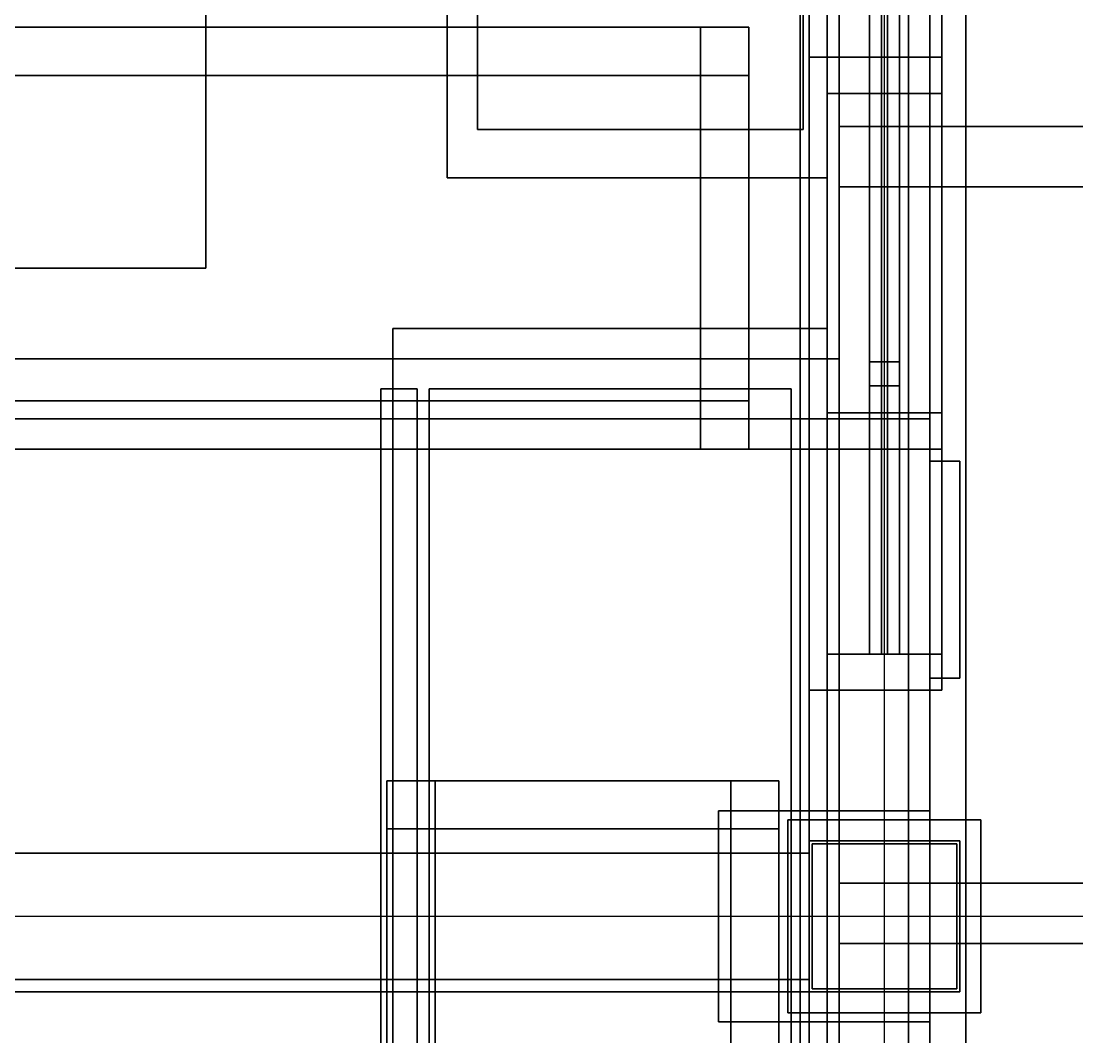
# Model space of a CAD drawing. Header units: metres. Extents: x -1 to 116, y -1 to 42.
# Drawn here: x 7.643 to 9.394, y 9.375 to 11.06 of the extents above; entities that cross this region are included whole.
import ezdxf

# ---------------------------------------------------------------- set-up
doc = ezdxf.new("R2010")
doc.units = ezdxf.units.M
for name, color, linetype in [('CARPINTERIA_RUSTICA_3D', 8, 'CONTINUOUS'), ('COLUMNAS_3D', 1, 'CONTINUOUS'), ('CUBIERTA_CHALET_3D', 9, 'CONTINUOUS'), ('EJES_ESTRUCTURALES', 1, 'CONTINUOUS'), ('ESTRUCTURA_MADERA_CHALET_3D', 34, 'CONTINUOUS'), ('LOSA_PISO_3D', 8, 'CONTINUOUS'), ('MUROS_EXTERIORES_3D', 7, 'CONTINUOUS'), ('P2_COLUMNAS_3D', 1, 'CONTINUOUS'), ('P2_LOSA_PISO_3D', 8, 'CONTINUOUS'), ('P2_MUROS_EXT_3D', 34, 'CONTINUOUS'), ('P2_MUROS_INT_3D', 6, 'CONTINUOUS'), ('P3_COLUMNAS_METAL_NEGRO_3D', 8, 'CONTINUOUS'), ('P3_LOSA_STEELDECK_3D', 8, 'CONTINUOUS'), ('P3_MOBILIARIO_PRIVADO_3D', 34, 'CONTINUOUS'), ('P3_MUROS_EXT_3D', 34, 'CONTINUOUS'), ('P3_MUROS_INT_3D', 6, 'CONTINUOUS'), ('PB_MOBILIARIO_COMERCIAL_3D', 34, 'CONTINUOUS'), ('PB_TIMBER_FRAME_3D', 30, 'CONTINUOUS'), ('PB_ZOCALO_PIEDRA_3D', 8, 'CONTINUOUS'), ('RAMPA_BODEGA_AV4_3D', 8, 'CONTINUOUS'), ('SOTANO_BODEGA_EQUIP_3D', 7, 'CONTINUOUS'), ('SOTANO_COLUMNAS_3D', 1, 'CONTINUOUS'), ('SOTANO_LOSA_3D', 8, 'CONTINUOUS'), ('SOTANO_MUROS_EXT_3D', 4, 'CONTINUOUS')]:
    doc.layers.add(name, color=color, linetype=linetype)

msp = doc.modelspace()

# ---------------------------------------------------------------- linework, layer by layer
at = {"layer": 'CARPINTERIA_RUSTICA_3D', "color": 34}
for points in [[(8.98, 10.35, 6.9), (9.17, 10.35, 6.9), (9.17, 12.25, 6.9), (8.98, 12.25, 6.9)], [(8.98, 10.35, 6.96), (9.17, 10.35, 6.96), (9.17, 12.25, 6.96), (8.98, 12.25, 6.96)], [(8.98, 10.35, 6.9), (8.98, 12.25, 6.9), (8.98, 12.25, 6.96), (8.98, 10.35, 6.96)], [(8.98, 10.35, 8.09), (9.17, 10.35, 8.09), (9.17, 12.25, 8.09), (8.98, 12.25, 8.09)], [(8.98, 10.35, 8.15), (9.17, 10.35, 8.15), (9.17, 12.25, 8.15), (8.98, 12.25, 8.15)], [(8.98, 10.35, 8.09), (8.98, 12.25, 8.09), (8.98, 12.25, 8.15), (8.98, 10.35, 8.15)], [(9.17, 10.35, 6.9), (9.17, 12.25, 6.9), (9.17, 12.25, 6.96), (9.17, 10.35, 6.96)], [(9.17, 10.35, 8.09), (9.17, 12.25, 8.09), (9.17, 12.25, 8.15), (9.17, 10.35, 8.15)], [(9.05, 10.41, 7.505), (9.1, 10.41, 7.505), (9.1, 12.19, 7.505), (9.05, 12.19, 7.505)], [(9.05, 10.41, 7.545), (9.1, 10.41, 7.545), (9.1, 12.19, 7.545), (9.05, 12.19, 7.545)], [(9.05, 10.41, 7.505), (9.05, 12.19, 7.505), (9.05, 12.19, 7.545), (9.05, 10.41, 7.545)], [(9.1, 10.41, 7.505), (9.1, 12.19, 7.505), (9.1, 12.19, 7.545), (9.1, 10.41, 7.545)], [(8.98, 10.35, 6.96), (9.17, 10.35, 6.96), (9.17, 10.41, 6.96), (8.98, 10.41, 6.96)], [(8.98, 10.35, 8.09), (9.17, 10.35, 8.09), (9.17, 10.41, 8.09), (8.98, 10.41, 8.09)], [(8.98, 10.41, 6.96), (9.17, 10.41, 6.96), (9.17, 10.41, 8.09), (8.98, 10.41, 8.09)], [(8.98, 10.35, 6.96), (8.98, 10.41, 6.96), (8.98, 10.41, 8.09), (8.98, 10.35, 8.09)], [(9.05, 10.41, 7.505), (9.1, 10.41, 7.505), (9.1, 10.41, 7.545), (9.05, 10.41, 7.545)], [(9.17, 10.35, 6.96), (9.17, 10.41, 6.96), (9.17, 10.41, 8.09), (9.17, 10.35, 8.09)], [(8.98, 10.35, 6.9), (9.17, 10.35, 6.9), (9.17, 10.35, 6.96), (8.98, 10.35, 6.96)], [(8.98, 10.35, 8.09), (9.17, 10.35, 8.09), (9.17, 10.35, 8.15), (8.98, 10.35, 8.15)], [(8.98, 10.35, 6.96), (9.17, 10.35, 6.96), (9.17, 10.35, 8.09), (8.98, 10.35, 8.09)], [(9.15, 9.97, 6.9), (9.2, 9.97, 6.9), (9.2, 10.33, 6.9), (9.15, 10.33, 6.9)], [(9.15, 9.97, 8.15), (9.2, 9.97, 8.15), (9.2, 10.33, 8.15), (9.15, 10.33, 8.15)], [(9.15, 10.33, 6.9), (9.2, 10.33, 6.9), (9.2, 10.33, 8.15), (9.15, 10.33, 8.15)], [(9.15, 9.97, 6.9), (9.15, 10.33, 6.9), (9.15, 10.33, 8.15), (9.15, 9.97, 8.15)], [(9.2, 9.97, 6.9), (9.2, 10.33, 6.9), (9.2, 10.33, 8.15), (9.2, 9.97, 8.15)], [(9.15, 9.97, 6.9), (9.2, 9.97, 6.9), (9.2, 9.97, 8.15), (9.15, 9.97, 8.15)]]:
    msp.add_3dface(points, dxfattribs=at)
at = {"layer": 'CARPINTERIA_RUSTICA_3D', "color": 4}
for points in [[(9.07, 10.41, 6.96), (9.08, 10.41, 6.96), (9.08, 12.19, 6.96), (9.07, 12.19, 6.96)], [(9.07, 10.41, 8.09), (9.08, 10.41, 8.09), (9.08, 12.19, 8.09), (9.07, 12.19, 8.09)], [(9.07, 10.41, 6.96), (9.07, 12.19, 6.96), (9.07, 12.19, 8.09), (9.07, 10.41, 8.09)], [(9.08, 10.41, 6.96), (9.08, 12.19, 6.96), (9.08, 12.19, 8.09), (9.08, 10.41, 8.09)], [(9.07, 10.01, -0.84), (9.08, 10.01, -0.84), (9.08, 10.94, -0.84), (9.07, 10.94, -0.84)], [(9.07, 10.01, -0.41), (9.08, 10.01, -0.41), (9.08, 10.94, -0.41), (9.07, 10.94, -0.41)], [(9.07, 10.94, -0.84), (9.08, 10.94, -0.84), (9.08, 10.94, -0.41), (9.07, 10.94, -0.41)], [(9.07, 10.01, -0.84), (9.07, 10.94, -0.84), (9.07, 10.94, -0.41), (9.07, 10.01, -0.41)], [(9.08, 10.01, -0.84), (9.08, 10.94, -0.84), (9.08, 10.94, -0.41), (9.08, 10.01, -0.41)], [(8.24, 8.2, 0.45), (8.3, 8.2, 0.45), (8.3, 10.45, 0.45), (8.24, 10.45, 0.45)], [(8.24, 8.2, 1.85), (8.3, 8.2, 1.85), (8.3, 10.45, 1.85), (8.24, 10.45, 1.85)], [(8.24, 10.45, 0.45), (8.3, 10.45, 0.45), (8.3, 10.45, 1.85), (8.24, 10.45, 1.85)], [(8.24, 8.2, 0.45), (8.24, 10.45, 0.45), (8.24, 10.45, 1.85), (8.24, 8.2, 1.85)], [(8.3, 8.2, 0.45), (8.3, 10.45, 0.45), (8.3, 10.45, 1.85), (8.3, 8.2, 1.85)], [(9.07, 10.41, 6.96), (9.08, 10.41, 6.96), (9.08, 10.41, 8.09), (9.07, 10.41, 8.09)], [(9.07, 10.01, -0.84), (9.08, 10.01, -0.84), (9.08, 10.01, -0.41), (9.07, 10.01, -0.41)]]:
    msp.add_3dface(points, dxfattribs=at)
at = {"layer": 'CARPINTERIA_RUSTICA_3D', "color": 8}
for points in [[(8.98, 9.95, -0.9), (9.17, 9.95, -0.9), (9.17, 11, -0.9), (8.98, 11, -0.9)], [(8.98, 9.95, -0.84), (9.17, 9.95, -0.84), (9.17, 11, -0.84), (8.98, 11, -0.84)], [(8.98, 11, -0.9), (9.17, 11, -0.9), (9.17, 11, -0.84), (8.98, 11, -0.84)], [(8.98, 9.95, -0.9), (8.98, 11, -0.9), (8.98, 11, -0.84), (8.98, 9.95, -0.84)], [(8.98, 9.95, -0.41), (9.17, 9.95, -0.41), (9.17, 11, -0.41), (8.98, 11, -0.41)], [(8.98, 9.95, -0.35), (9.17, 9.95, -0.35), (9.17, 11, -0.35), (8.98, 11, -0.35)], [(8.98, 11, -0.41), (9.17, 11, -0.41), (9.17, 11, -0.35), (8.98, 11, -0.35)], [(8.98, 9.95, -0.41), (8.98, 11, -0.41), (8.98, 11, -0.35), (8.98, 9.95, -0.35)], [(8.98, 10.94, -0.84), (9.17, 10.94, -0.84), (9.17, 11, -0.84), (8.98, 11, -0.84)], [(8.98, 10.94, -0.41), (9.17, 10.94, -0.41), (9.17, 11, -0.41), (8.98, 11, -0.41)], [(8.98, 11, -0.84), (9.17, 11, -0.84), (9.17, 11, -0.41), (8.98, 11, -0.41)], [(8.98, 10.94, -0.84), (8.98, 11, -0.84), (8.98, 11, -0.41), (8.98, 10.94, -0.41)], [(9.17, 9.95, -0.9), (9.17, 11, -0.9), (9.17, 11, -0.84), (9.17, 9.95, -0.84)], [(9.17, 9.95, -0.41), (9.17, 11, -0.41), (9.17, 11, -0.35), (9.17, 9.95, -0.35)], [(9.17, 10.94, -0.84), (9.17, 11, -0.84), (9.17, 11, -0.41), (9.17, 10.94, -0.41)], [(8.98, 10.94, -0.84), (9.17, 10.94, -0.84), (9.17, 10.94, -0.41), (8.98, 10.94, -0.41)], [(9.05, 10.01, -0.645), (9.1, 10.01, -0.645), (9.1, 10.94, -0.645), (9.05, 10.94, -0.645)], [(9.05, 10.01, -0.605), (9.1, 10.01, -0.605), (9.1, 10.94, -0.605), (9.05, 10.94, -0.605)], [(9.05, 10.94, -0.645), (9.1, 10.94, -0.645), (9.1, 10.94, -0.605), (9.05, 10.94, -0.605)], [(9.05, 10.01, -0.645), (9.05, 10.94, -0.645), (9.05, 10.94, -0.605), (9.05, 10.01, -0.605)], [(9.1, 10.01, -0.645), (9.1, 10.94, -0.645), (9.1, 10.94, -0.605), (9.1, 10.01, -0.605)], [(9.05, 10.455, -0.84), (9.1, 10.455, -0.84), (9.1, 10.495, -0.84), (9.05, 10.495, -0.84)], [(9.05, 10.455, -0.41), (9.1, 10.455, -0.41), (9.1, 10.495, -0.41), (9.05, 10.495, -0.41)], [(9.05, 10.495, -0.84), (9.1, 10.495, -0.84), (9.1, 10.495, -0.41), (9.05, 10.495, -0.41)], [(9.05, 10.455, -0.84), (9.05, 10.495, -0.84), (9.05, 10.495, -0.41), (9.05, 10.455, -0.41)], [(9.1, 10.455, -0.84), (9.1, 10.495, -0.84), (9.1, 10.495, -0.41), (9.1, 10.455, -0.41)], [(9.05, 10.455, -0.84), (9.1, 10.455, -0.84), (9.1, 10.455, -0.41), (9.05, 10.455, -0.41)], [(8.98, 9.95, -0.84), (9.17, 9.95, -0.84), (9.17, 10.01, -0.84), (8.98, 10.01, -0.84)], [(8.98, 9.95, -0.41), (9.17, 9.95, -0.41), (9.17, 10.01, -0.41), (8.98, 10.01, -0.41)], [(8.98, 10.01, -0.84), (9.17, 10.01, -0.84), (9.17, 10.01, -0.41), (8.98, 10.01, -0.41)], [(8.98, 9.95, -0.84), (8.98, 10.01, -0.84), (8.98, 10.01, -0.41), (8.98, 9.95, -0.41)], [(9.05, 10.01, -0.645), (9.1, 10.01, -0.645), (9.1, 10.01, -0.605), (9.05, 10.01, -0.605)], [(9.17, 9.95, -0.84), (9.17, 10.01, -0.84), (9.17, 10.01, -0.41), (9.17, 9.95, -0.41)], [(8.98, 9.95, -0.9), (9.17, 9.95, -0.9), (9.17, 9.95, -0.84), (8.98, 9.95, -0.84)], [(8.98, 9.95, -0.41), (9.17, 9.95, -0.41), (9.17, 9.95, -0.35), (8.98, 9.95, -0.35)], [(8.98, 9.95, -0.84), (9.17, 9.95, -0.84), (9.17, 9.95, -0.41), (8.98, 9.95, -0.41)]]:
    msp.add_3dface(points, dxfattribs=at)
at = {"layer": 'COLUMNAS_3D', "color": 1}
for points in [[(8.95, 9.45), (9.2, 9.45), (9.2, 9.7), (8.95, 9.7)], [(8.95, 9.45, 2.85), (9.2, 9.45, 2.85), (9.2, 9.7, 2.85), (8.95, 9.7, 2.85)], [(8.95, 9.7), (9.2, 9.7), (9.2, 9.7, 2.85), (8.95, 9.7, 2.85)], [(8.95, 9.45), (8.95, 9.7), (8.95, 9.7, 2.85), (8.95, 9.45, 2.85)], [(9.2, 9.45), (9.2, 9.7), (9.2, 9.7, 2.85), (9.2, 9.45, 2.85)], [(8.95, 9.45), (9.2, 9.45), (9.2, 9.45, 2.85), (8.95, 9.45, 2.85)]]:
    msp.add_3dface(points, dxfattribs=at)
at = {"layer": 'CUBIERTA_CHALET_3D', "color": 9}
for points in [[(5.55, 2, 11.262), (10.1, 2, 8.4189), (10.1, 24.71, 8.4189), (5.55, 24.71, 11.262)], [(5.55, 2, 11.442), (10.1, 2, 8.5989), (10.1, 24.71, 8.5989), (5.55, 24.71, 11.442)]]:
    msp.add_3dface(points, dxfattribs=at)
at = {"layer": 'EJES_ESTRUCTURALES', "color": 1}
for p, q in [((9.075, 1.8), (9.075, 25.51)), ((-0.6, 9.575), (10.4, 9.575))]:
    msp.add_line(p, q, dxfattribs=at)
at = {"layer": 'ESTRUCTURA_MADERA_CHALET_3D', "color": 34}
for points in [[(9, 10.785, 8.9662), (10.1, 10.785, 8.2789), (10.1, 10.885, 8.2789), (9, 10.885, 8.9662)], [(9, 10.785, 9.1062), (10.1, 10.785, 8.4189), (10.1, 10.885, 8.4189), (9, 10.885, 9.1062)], [(9, 10.885, 8.9662), (10.1, 10.885, 8.2789), (10.1, 10.885, 8.4189), (9, 10.885, 9.1062)], [(9, 10.785, 8.9662), (9, 10.885, 8.9662), (9, 10.885, 9.1062), (9, 10.785, 9.1062)], [(9, 10.785, 8.9662), (10.1, 10.785, 8.2789), (10.1, 10.785, 8.4189), (9, 10.785, 9.1062)], [(9, 9.53, 8.9662), (10.1, 9.53, 8.2789), (10.1, 9.63, 8.2789), (9, 9.63, 8.9662)], [(9, 9.53, 9.1062), (10.1, 9.53, 8.4189), (10.1, 9.63, 8.4189), (9, 9.63, 9.1062)], [(9, 9.63, 8.9662), (10.1, 9.63, 8.2789), (10.1, 9.63, 8.4189), (9, 9.63, 9.1062)], [(9, 9.53, 8.9662), (9, 9.63, 8.9662), (9, 9.63, 9.1062), (9, 9.53, 9.1062)], [(9, 9.53, 8.9662), (10.1, 9.53, 8.2789), (10.1, 9.53, 8.4189), (9, 9.53, 9.1062)]]:
    msp.add_3dface(points, dxfattribs=at)
at = {"layer": 'LOSA_PISO_3D', "color": 8}
for points in [[(0.15, 10.35, -0.15), (9.15, 10.35, -0.15), (9.15, 24.71, -0.15), (0.15, 24.71, -0.15)], [(0.15, 10.35), (9.15, 10.35), (9.15, 24.71), (0.15, 24.71)], [(9.15, 10.35, -0.15), (9.15, 24.71, -0.15), (9.15, 24.71), (9.15, 10.35)], [(0.15, 10.35, -0.15), (9.15, 10.35, -0.15), (9.15, 10.35), (0.15, 10.35)], [(1.4, 7.4, -0.15), (9.15, 7.4, -0.15), (9.15, 10.35, -0.15), (1.4, 10.35, -0.15)], [(1.4, 7.4), (9.15, 7.4), (9.15, 10.35), (1.4, 10.35)], [(1.4, 10.35, -0.15), (9.15, 10.35, -0.15), (9.15, 10.35), (1.4, 10.35)], [(9.15, 7.4, -0.15), (9.15, 10.35, -0.15), (9.15, 10.35), (9.15, 7.4)]]:
    msp.add_3dface(points, dxfattribs=at)
at = {"layer": 'MUROS_EXTERIORES_3D', "color": 7}
for points in [[(9, 11), (9.15, 11), (9.15, 12.65), (9, 12.65)], [(9, 11, 2.85), (9.15, 11, 2.85), (9.15, 12.65, 2.85), (9, 12.65, 2.85)], [(9, 11), (9, 12.65), (9, 12.65, 2.85), (9, 11, 2.85)], [(9.15, 11), (9.15, 12.65), (9.15, 12.65, 2.85), (9.15, 11, 2.85)], [(9, 9.3), (9.15, 9.3), (9.15, 11), (9, 11)], [(9, 9.3, 1), (9.15, 9.3, 1), (9.15, 11, 1), (9, 11, 1)], [(9, 11), (9.15, 11), (9.15, 11, 1), (9, 11, 1)], [(9, 9.3), (9, 11), (9, 11, 1), (9, 9.3, 1)], [(9, 9.3, 2.1), (9.15, 9.3, 2.1), (9.15, 11, 2.1), (9, 11, 2.1)], [(9, 9.3, 2.85), (9.15, 9.3, 2.85), (9.15, 11, 2.85), (9, 11, 2.85)], [(9, 11, 2.1), (9.15, 11, 2.1), (9.15, 11, 2.85), (9, 11, 2.85)], [(9, 9.3, 2.1), (9, 11, 2.1), (9, 11, 2.85), (9, 9.3, 2.85)], [(9, 11), (9.15, 11), (9.15, 11, 2.85), (9, 11, 2.85)], [(9.15, 9.3), (9.15, 11), (9.15, 11, 1), (9.15, 9.3, 1)], [(9.15, 9.3, 2.1), (9.15, 11, 2.1), (9.15, 11, 2.85), (9.15, 9.3, 2.85)]]:
    msp.add_3dface(points, dxfattribs=at)
at = {"layer": 'P2_COLUMNAS_3D', "color": 1}
for points in [[(8.95, 9.45, 3), (9.2, 9.45, 3), (9.2, 9.7, 3), (8.95, 9.7, 3)], [(8.95, 9.45, 5.85), (9.2, 9.45, 5.85), (9.2, 9.7, 5.85), (8.95, 9.7, 5.85)], [(8.95, 9.7, 3), (9.2, 9.7, 3), (9.2, 9.7, 5.85), (8.95, 9.7, 5.85)], [(8.95, 9.45, 3), (8.95, 9.7, 3), (8.95, 9.7, 5.85), (8.95, 9.45, 5.85)], [(9.2, 9.45, 3), (9.2, 9.7, 3), (9.2, 9.7, 5.85), (9.2, 9.45, 5.85)], [(8.95, 9.45, 3), (9.2, 9.45, 3), (9.2, 9.45, 5.85), (8.95, 9.45, 5.85)]]:
    msp.add_3dface(points, dxfattribs=at)
at = {"layer": 'P2_LOSA_PISO_3D', "color": 8}
for points in [[(0.15, 10.35, 2.85), (9.15, 10.35, 2.85), (9.15, 24.71, 2.85), (0.15, 24.71, 2.85)], [(0.15, 10.35, 3), (9.15, 10.35, 3), (9.15, 24.71, 3), (0.15, 24.71, 3)], [(9.15, 10.35, 2.85), (9.15, 24.71, 2.85), (9.15, 24.71, 3), (9.15, 10.35, 3)], [(0.15, 10.35, 2.85), (9.15, 10.35, 2.85), (9.15, 10.35, 3), (0.15, 10.35, 3)], [(2.65, 7.4, 2.85), (9.15, 7.4, 2.85), (9.15, 10.35, 2.85), (2.65, 10.35, 2.85)], [(2.65, 7.4, 3), (9.15, 7.4, 3), (9.15, 10.35, 3), (2.65, 10.35, 3)], [(2.65, 10.35, 2.85), (9.15, 10.35, 2.85), (9.15, 10.35, 3), (2.65, 10.35, 3)], [(9.15, 7.4, 2.85), (9.15, 10.35, 2.85), (9.15, 10.35, 3), (9.15, 7.4, 3)]]:
    msp.add_3dface(points, dxfattribs=at)
at = {"layer": 'P2_MUROS_EXT_3D', "color": 34}
for points in [[(9, 9.35, 3), (9.15, 9.35, 3), (9.15, 11.45, 3), (9, 11.45, 3)], [(9, 9.35, 5.85), (9.15, 9.35, 5.85), (9.15, 11.45, 5.85), (9, 11.45, 5.85)], [(9, 9.35, 3), (9, 11.45, 3), (9, 11.45, 5.85), (9, 9.35, 5.85)], [(9.15, 9.35, 3), (9.15, 11.45, 3), (9.15, 11.45, 5.85), (9.15, 9.35, 5.85)]]:
    msp.add_3dface(points, dxfattribs=at)
at = {"layer": 'P2_MUROS_INT_3D', "color": 6}
for points in [[(6, 10.35, 3), (9, 10.35, 3), (9, 10.5, 3), (6, 10.5, 3)], [(6, 10.35, 5.85), (9, 10.35, 5.85), (9, 10.5, 5.85), (6, 10.5, 5.85)], [(6, 10.5, 3), (9, 10.5, 3), (9, 10.5, 5.85), (6, 10.5, 5.85)], [(9, 10.35, 3), (9, 10.5, 3), (9, 10.5, 5.85), (9, 10.35, 5.85)], [(6, 10.35, 3), (9, 10.35, 3), (9, 10.35, 5.85), (6, 10.35, 5.85)]]:
    msp.add_3dface(points, dxfattribs=at)
at = {"layer": 'P3_COLUMNAS_METAL_NEGRO_3D', "color": 8}
for points in [[(8.935, 3.15, 5.8), (9.115, 3.15, 5.8), (9.115, 24.71, 5.8), (8.935, 24.71, 5.8)], [(8.935, 3.15, 5.85), (9.115, 3.15, 5.85), (9.115, 24.71, 5.85), (8.935, 24.71, 5.85)], [(8.935, 3.15, 5.8), (8.935, 24.71, 5.8), (8.935, 24.71, 5.85), (8.935, 3.15, 5.85)], [(9.115, 3.15, 5.8), (9.115, 24.71, 5.8), (9.115, 24.71, 5.85), (9.115, 3.15, 5.85)], [(8.915, 9.415, 6), (9.235, 9.415, 6), (9.235, 9.735, 6), (8.915, 9.735, 6)], [(8.915, 9.415, 6.03), (9.235, 9.415, 6.03), (9.235, 9.735, 6.03), (8.915, 9.735, 6.03)], [(8.915, 9.735, 6), (9.235, 9.735, 6), (9.235, 9.735, 6.03), (8.915, 9.735, 6.03)], [(8.915, 9.415, 6), (8.915, 9.735, 6), (8.915, 9.735, 6.03), (8.915, 9.415, 6.03)], [(9.235, 9.415, 6), (9.235, 9.735, 6), (9.235, 9.735, 6.03), (9.235, 9.415, 6.03)], [(8.955, 9.455, 6), (9.195, 9.455, 6), (9.195, 9.695, 6), (8.955, 9.695, 6)], [(8.955, 9.455, 8.85), (9.195, 9.455, 8.85), (9.195, 9.695, 8.85), (8.955, 9.695, 8.85)], [(8.955, 9.695, 6), (9.195, 9.695, 6), (9.195, 9.695, 8.85), (8.955, 9.695, 8.85)], [(8.955, 9.455, 6), (8.955, 9.695, 6), (8.955, 9.695, 8.85), (8.955, 9.455, 8.85)], [(9.195, 9.455, 6), (9.195, 9.695, 6), (9.195, 9.695, 8.85), (9.195, 9.455, 8.85)], [(8.955, 9.455, 6), (9.195, 9.455, 6), (9.195, 9.455, 8.85), (8.955, 9.455, 8.85)], [(8.915, 9.415, 6), (9.235, 9.415, 6), (9.235, 9.415, 6.03), (8.915, 9.415, 6.03)]]:
    msp.add_3dface(points, dxfattribs=at)
at = {"layer": 'P3_LOSA_STEELDECK_3D', "color": 8}
for points in [[(0.15, 10.4, 5.85), (9.15, 10.4, 5.85), (9.15, 24.71, 5.85), (0.15, 24.71, 5.85)], [(0.15, 10.4, 6), (9.15, 10.4, 6), (9.15, 24.71, 6), (0.15, 24.71, 6)], [(9.15, 10.4, 5.85), (9.15, 24.71, 5.85), (9.15, 24.71, 6), (9.15, 10.4, 6)], [(0.15, 10.4, 5.85), (9.15, 10.4, 5.85), (9.15, 10.4, 6), (0.15, 10.4, 6)], [(1.45, 7.4, 5.85), (9.15, 7.4, 5.85), (9.15, 10.4, 5.85), (1.45, 10.4, 5.85)], [(1.45, 7.4, 6), (9.15, 7.4, 6), (9.15, 10.4, 6), (1.45, 10.4, 6)], [(1.45, 10.4, 5.85), (9.15, 10.4, 5.85), (9.15, 10.4, 6), (1.45, 10.4, 6)], [(9.15, 7.4, 5.85), (9.15, 10.4, 5.85), (9.15, 10.4, 6), (9.15, 7.4, 6)]]:
    msp.add_3dface(points, dxfattribs=at)
at = {"layer": 'P3_MOBILIARIO_PRIVADO_3D', "color": 30}
for points in [[(6.08, 10.65, 6), (7.95, 10.65, 6), (7.95, 12.1, 6), (6.08, 12.1, 6)], [(6.08, 10.65, 6.55), (7.95, 10.65, 6.55), (7.95, 12.1, 6.55), (6.08, 12.1, 6.55)], [(7.95, 10.65, 6), (7.95, 12.1, 6), (7.95, 12.1, 6.55), (7.95, 10.65, 6.55)], [(6.08, 10.65, 6), (7.95, 10.65, 6), (7.95, 10.65, 6.55), (6.08, 10.65, 6.55)]]:
    msp.add_3dface(points, dxfattribs=at)
at = {"layer": 'P3_MUROS_EXT_3D', "color": 34}
for points in [[(9, 10.35, 6), (9.15, 10.35, 6), (9.15, 12.25, 6), (9, 12.25, 6)], [(9, 10.35, 6.9), (9.15, 10.35, 6.9), (9.15, 12.25, 6.9), (9, 12.25, 6.9)], [(9, 10.35, 6), (9, 12.25, 6), (9, 12.25, 6.9), (9, 10.35, 6.9)], [(9, 10.35, 8.15), (9.15, 10.35, 8.15), (9.15, 12.25, 8.15), (9, 12.25, 8.15)], [(9, 10.35, 8.85), (9.15, 10.35, 8.85), (9.15, 12.25, 8.85), (9, 12.25, 8.85)], [(9, 10.35, 8.15), (9, 12.25, 8.15), (9, 12.25, 8.85), (9, 10.35, 8.85)], [(9.15, 10.35, 6), (9.15, 12.25, 6), (9.15, 12.25, 6.9), (9.15, 10.35, 6.9)], [(9.15, 10.35, 8.15), (9.15, 12.25, 8.15), (9.15, 12.25, 8.85), (9.15, 10.35, 8.85)], [(9, 8.85, 6), (9.15, 8.85, 6), (9.15, 10.35, 6), (9, 10.35, 6)], [(9, 8.85, 8.85), (9.15, 8.85, 8.85), (9.15, 10.35, 8.85), (9, 10.35, 8.85)], [(9, 10.35, 6), (9.15, 10.35, 6), (9.15, 10.35, 8.85), (9, 10.35, 8.85)], [(9, 8.85, 6), (9, 10.35, 6), (9, 10.35, 8.85), (9, 8.85, 8.85)], [(9, 10.35, 6), (9.15, 10.35, 6), (9.15, 10.35, 6.9), (9, 10.35, 6.9)], [(9, 10.35, 8.15), (9.15, 10.35, 8.15), (9.15, 10.35, 8.85), (9, 10.35, 8.85)], [(9.15, 8.85, 6), (9.15, 10.35, 6), (9.15, 10.35, 8.85), (9.15, 8.85, 8.85)]]:
    msp.add_3dface(points, dxfattribs=at)
at = {"layer": 'P3_MUROS_INT_3D', "color": 6}
for points in [[(6, 9.3, 6), (9, 9.3, 6), (9, 9.45, 6), (6, 9.45, 6)], [(6, 9.3, 8.85), (9, 9.3, 8.85), (9, 9.45, 8.85), (6, 9.45, 8.85)], [(6, 9.45, 6), (9, 9.45, 6), (9, 9.45, 8.85), (6, 9.45, 8.85)], [(9, 9.3, 6), (9, 9.45, 6), (9, 9.45, 8.85), (9, 9.3, 8.85)]]:
    msp.add_3dface(points, dxfattribs=at)
at = {"layer": 'PB_MOBILIARIO_COMERCIAL_3D', "color": 34}
for points in [[(8.35, 10.8, 0.25), (8.98, 10.8, 0.25), (8.98, 19.5, 0.25), (8.35, 19.5, 0.25)], [(8.35, 10.8, 0.58), (8.98, 10.8, 0.58), (8.98, 19.5, 0.58), (8.35, 19.5, 0.58)], [(8.35, 10.8, 0.25), (8.35, 19.5, 0.25), (8.35, 19.5, 0.58), (8.35, 10.8, 0.58)], [(8.98, 10.8, 0.25), (8.98, 19.5, 0.25), (8.98, 19.5, 0.58), (8.98, 10.8, 0.58)], [(8.35, 10.8, 0.25), (8.98, 10.8, 0.25), (8.98, 10.8, 0.58), (8.35, 10.8, 0.58)]]:
    msp.add_3dface(points, dxfattribs=at)
at = {"layer": 'PB_MOBILIARIO_COMERCIAL_3D', "color": 3}
for points in [[(8.4, 10.88, 0.58), (8.94, 10.88, 0.58), (8.94, 19.42, 0.58), (8.4, 19.42, 0.58)], [(8.4, 10.88, 0.66), (8.94, 10.88, 0.66), (8.94, 19.42, 0.66), (8.4, 19.42, 0.66)], [(8.4, 10.88, 0.58), (8.4, 19.42, 0.58), (8.4, 19.42, 0.66), (8.4, 10.88, 0.66)], [(8.94, 10.88, 0.58), (8.94, 19.42, 0.58), (8.94, 19.42, 0.66), (8.94, 10.88, 0.66)], [(8.4, 10.88, 0.58), (8.94, 10.88, 0.58), (8.94, 10.88, 0.66), (8.4, 10.88, 0.66)]]:
    msp.add_3dface(points, dxfattribs=at)
at = {"layer": 'PB_MOBILIARIO_COMERCIAL_3D', "color": 8}
for points in [[(8.26, 8.1), (8.98, 8.1), (8.98, 10.55), (8.26, 10.55)], [(8.26, 8.1, 2.05), (8.98, 8.1, 2.05), (8.98, 10.55, 2.05), (8.26, 10.55, 2.05)], [(8.26, 10.55), (8.98, 10.55), (8.98, 10.55, 2.05), (8.26, 10.55, 2.05)], [(8.26, 8.1), (8.26, 10.55), (8.26, 10.55, 2.05), (8.26, 8.1, 2.05)], [(8.98, 8.1), (8.98, 10.55), (8.98, 10.55, 2.05), (8.98, 8.1, 2.05)]]:
    msp.add_3dface(points, dxfattribs=at)
at = {"layer": 'PB_MOBILIARIO_COMERCIAL_3D', "color": 7}
for points in [[(8.32, 8.2, 0.55), (8.92, 8.2, 0.55), (8.92, 10.45, 0.55), (8.32, 10.45, 0.55)], [(8.32, 8.2, 0.6), (8.92, 8.2, 0.6), (8.92, 10.45, 0.6), (8.32, 10.45, 0.6)], [(8.32, 10.45, 0.55), (8.92, 10.45, 0.55), (8.92, 10.45, 0.6), (8.32, 10.45, 0.6)], [(8.32, 8.2, 0.55), (8.32, 10.45, 0.55), (8.32, 10.45, 0.6), (8.32, 8.2, 0.6)], [(8.32, 8.2, 0.95), (8.92, 8.2, 0.95), (8.92, 10.45, 0.95), (8.32, 10.45, 0.95)], [(8.32, 8.2, 1), (8.92, 8.2, 1), (8.92, 10.45, 1), (8.32, 10.45, 1)], [(8.32, 10.45, 0.95), (8.92, 10.45, 0.95), (8.92, 10.45, 1), (8.32, 10.45, 1)], [(8.32, 8.2, 0.95), (8.32, 10.45, 0.95), (8.32, 10.45, 1), (8.32, 8.2, 1)], [(8.32, 8.2, 1.35), (8.92, 8.2, 1.35), (8.92, 10.45, 1.35), (8.32, 10.45, 1.35)], [(8.32, 8.2, 1.4), (8.92, 8.2, 1.4), (8.92, 10.45, 1.4), (8.32, 10.45, 1.4)], [(8.32, 10.45, 1.35), (8.92, 10.45, 1.35), (8.92, 10.45, 1.4), (8.32, 10.45, 1.4)], [(8.32, 8.2, 1.35), (8.32, 10.45, 1.35), (8.32, 10.45, 1.4), (8.32, 8.2, 1.4)], [(8.92, 8.2, 0.55), (8.92, 10.45, 0.55), (8.92, 10.45, 0.6), (8.92, 8.2, 0.6)], [(8.92, 8.2, 0.95), (8.92, 10.45, 0.95), (8.92, 10.45, 1), (8.92, 8.2, 1)], [(8.92, 8.2, 1.35), (8.92, 10.45, 1.35), (8.92, 10.45, 1.4), (8.92, 8.2, 1.4)]]:
    msp.add_3dface(points, dxfattribs=at)
at = {"layer": 'PB_TIMBER_FRAME_3D', "color": 34}
for points in [[(2.9, 9.47, 2.65), (8.95, 9.47, 2.65), (8.95, 9.68, 2.65), (2.9, 9.68, 2.65)], [(2.9, 9.47, 2.85), (8.95, 9.47, 2.85), (8.95, 9.68, 2.85), (2.9, 9.68, 2.85)], [(2.9, 9.68, 2.65), (8.95, 9.68, 2.65), (8.95, 9.68, 2.85), (2.9, 9.68, 2.85)], [(8.95, 9.47, 2.65), (8.95, 9.68, 2.65), (8.95, 9.68, 2.85), (8.95, 9.47, 2.85)], [(2.9, 9.47, 2.65), (8.95, 9.47, 2.65), (8.95, 9.47, 2.85), (2.9, 9.47, 2.85)]]:
    msp.add_3dface(points, dxfattribs=at)
at = {"layer": 'PB_ZOCALO_PIEDRA_3D', "color": 8}
for points in [[(9.15, 3), (9.21, 3), (9.21, 24.71), (9.15, 24.71)], [(9.15, 3, 0.95), (9.21, 3, 0.95), (9.21, 24.71, 0.95), (9.15, 24.71, 0.95)], [(9.15, 3), (9.15, 24.71), (9.15, 24.71, 0.95), (9.15, 3, 0.95)], [(9.21, 3), (9.21, 24.71), (9.21, 24.71, 0.95), (9.21, 3, 0.95)]]:
    msp.add_3dface(points, dxfattribs=at)
at = {"layer": 'RAMPA_BODEGA_AV4_3D', "color": 8}
for points in [[(9.15, 8.5, -2.75), (10.8437, 8.5, -2.75), (11.1644, 22.5, -0.2), (9.15, 22.5, -0.2)], [(9.15, 8.5, -2.55), (10.8437, 8.5, -2.55), (11.1644, 22.5), (9.15, 22.5)], [(9.15, 8.5, -2.75), (9.15, 22.5, -0.2), (9.15, 22.5), (9.15, 8.5, -2.55)]]:
    msp.add_3dface(points, dxfattribs=at)
at = {"layer": 'SOTANO_BODEGA_EQUIP_3D', "color": 34}
for points in [[(5.85, 10.35, -2.37), (8.85, 10.35, -2.37), (8.85, 11.05, -2.37), (5.85, 11.05, -2.37)], [(5.85, 10.35, -2.31), (8.85, 10.35, -2.31), (8.85, 11.05, -2.31), (5.85, 11.05, -2.31)], [(5.85, 11.05, -2.37), (8.85, 11.05, -2.37), (8.85, 11.05, -2.31), (5.85, 11.05, -2.31)], [(5.85, 10.35, -1.77), (8.85, 10.35, -1.77), (8.85, 11.05, -1.77), (5.85, 11.05, -1.77)], [(5.85, 10.35, -1.71), (8.85, 10.35, -1.71), (8.85, 11.05, -1.71), (5.85, 11.05, -1.71)], [(5.85, 11.05, -1.77), (8.85, 11.05, -1.77), (8.85, 11.05, -1.71), (5.85, 11.05, -1.71)], [(5.85, 10.35, -1.17), (8.85, 10.35, -1.17), (8.85, 11.05, -1.17), (5.85, 11.05, -1.17)], [(5.85, 10.35, -1.11), (8.85, 10.35, -1.11), (8.85, 11.05, -1.11), (5.85, 11.05, -1.11)], [(5.85, 11.05, -1.17), (8.85, 11.05, -1.17), (8.85, 11.05, -1.11), (5.85, 11.05, -1.11)], [(5.85, 10.35, -0.6), (8.85, 10.35, -0.6), (8.85, 11.05, -0.6), (5.85, 11.05, -0.6)], [(5.85, 10.35, -0.54), (8.85, 10.35, -0.54), (8.85, 11.05, -0.54), (5.85, 11.05, -0.54)], [(5.85, 11.05, -0.6), (8.85, 11.05, -0.6), (8.85, 11.05, -0.54), (5.85, 11.05, -0.54)], [(8.85, 10.35, -2.37), (8.85, 11.05, -2.37), (8.85, 11.05, -2.31), (8.85, 10.35, -2.31)], [(8.85, 10.35, -1.77), (8.85, 11.05, -1.77), (8.85, 11.05, -1.71), (8.85, 10.35, -1.71)], [(8.85, 10.35, -1.17), (8.85, 11.05, -1.17), (8.85, 11.05, -1.11), (8.85, 10.35, -1.11)], [(8.85, 10.35, -0.6), (8.85, 11.05, -0.6), (8.85, 11.05, -0.54), (8.85, 10.35, -0.54)], [(5.85, 10.35, -2.37), (8.85, 10.35, -2.37), (8.85, 10.35, -2.31), (5.85, 10.35, -2.31)], [(5.85, 10.35, -1.77), (8.85, 10.35, -1.77), (8.85, 10.35, -1.71), (5.85, 10.35, -1.71)], [(5.85, 10.35, -1.17), (8.85, 10.35, -1.17), (8.85, 10.35, -1.11), (5.85, 10.35, -1.11)], [(5.85, 10.35, -0.6), (8.85, 10.35, -0.6), (8.85, 10.35, -0.54), (5.85, 10.35, -0.54)], [(8.25, 7.05, -2.37), (8.9, 7.05, -2.37), (8.9, 9.8, -2.37), (8.25, 9.8, -2.37)], [(8.25, 7.05, -2.31), (8.9, 7.05, -2.31), (8.9, 9.8, -2.31), (8.25, 9.8, -2.31)], [(8.25, 9.8, -2.37), (8.9, 9.8, -2.37), (8.9, 9.8, -2.31), (8.25, 9.8, -2.31)], [(8.25, 7.05, -2.37), (8.25, 9.8, -2.37), (8.25, 9.8, -2.31), (8.25, 7.05, -2.31)], [(8.25, 7.05, -1.83), (8.9, 7.05, -1.83), (8.9, 9.8, -1.83), (8.25, 9.8, -1.83)], [(8.25, 7.05, -1.77), (8.9, 7.05, -1.77), (8.9, 9.8, -1.77), (8.25, 9.8, -1.77)], [(8.25, 9.8, -1.83), (8.9, 9.8, -1.83), (8.9, 9.8, -1.77), (8.25, 9.8, -1.77)], [(8.25, 7.05, -1.83), (8.25, 9.8, -1.83), (8.25, 9.8, -1.77), (8.25, 7.05, -1.77)], [(8.25, 7.05, -1.29), (8.9, 7.05, -1.29), (8.9, 9.8, -1.29), (8.25, 9.8, -1.29)], [(8.25, 7.05, -1.23), (8.9, 7.05, -1.23), (8.9, 9.8, -1.23), (8.25, 9.8, -1.23)], [(8.25, 9.8, -1.29), (8.9, 9.8, -1.29), (8.9, 9.8, -1.23), (8.25, 9.8, -1.23)], [(8.25, 7.05, -1.29), (8.25, 9.8, -1.29), (8.25, 9.8, -1.23), (8.25, 7.05, -1.23)], [(8.9, 7.05, -2.37), (8.9, 9.8, -2.37), (8.9, 9.8, -2.31), (8.9, 7.05, -2.31)], [(8.9, 7.05, -1.83), (8.9, 9.8, -1.83), (8.9, 9.8, -1.77), (8.9, 7.05, -1.77)], [(8.9, 7.05, -1.29), (8.9, 9.8, -1.29), (8.9, 9.8, -1.23), (8.9, 7.05, -1.23)]]:
    msp.add_3dface(points, dxfattribs=at)
at = {"layer": 'SOTANO_BODEGA_EQUIP_3D', "color": 8}
for points in [[(8.77, 10.97, -2.55), (8.85, 10.97, -2.55), (8.85, 11.05, -2.55), (8.77, 11.05, -2.55)], [(8.77, 10.97, -0.35), (8.85, 10.97, -0.35), (8.85, 11.05, -0.35), (8.77, 11.05, -0.35)], [(8.77, 11.05, -2.55), (8.85, 11.05, -2.55), (8.85, 11.05, -0.35), (8.77, 11.05, -0.35)], [(8.77, 10.97, -2.55), (8.77, 11.05, -2.55), (8.77, 11.05, -0.35), (8.77, 10.97, -0.35)], [(8.85, 10.97, -2.55), (8.85, 11.05, -2.55), (8.85, 11.05, -0.35), (8.85, 10.97, -0.35)], [(8.77, 10.97, -2.55), (8.85, 10.97, -2.55), (8.85, 10.97, -0.35), (8.77, 10.97, -0.35)], [(8.77, 10.35, -2.55), (8.85, 10.35, -2.55), (8.85, 10.43, -2.55), (8.77, 10.43, -2.55)], [(8.77, 10.35, -0.35), (8.85, 10.35, -0.35), (8.85, 10.43, -0.35), (8.77, 10.43, -0.35)], [(8.77, 10.43, -2.55), (8.85, 10.43, -2.55), (8.85, 10.43, -0.35), (8.77, 10.43, -0.35)], [(8.77, 10.35, -2.55), (8.77, 10.43, -2.55), (8.77, 10.43, -0.35), (8.77, 10.35, -0.35)], [(8.85, 10.35, -2.55), (8.85, 10.43, -2.55), (8.85, 10.43, -0.35), (8.85, 10.35, -0.35)], [(8.77, 10.35, -2.55), (8.85, 10.35, -2.55), (8.85, 10.35, -0.35), (8.77, 10.35, -0.35)], [(8.25, 9.72, -2.55), (8.33, 9.72, -2.55), (8.33, 9.8, -2.55), (8.25, 9.8, -2.55)], [(8.25, 9.72, -0.97), (8.33, 9.72, -0.97), (8.33, 9.8, -0.97), (8.25, 9.8, -0.97)], [(8.25, 9.8, -2.55), (8.33, 9.8, -2.55), (8.33, 9.8, -0.97), (8.25, 9.8, -0.97)], [(8.25, 9.72, -2.55), (8.25, 9.8, -2.55), (8.25, 9.8, -0.97), (8.25, 9.72, -0.97)], [(8.33, 9.72, -2.55), (8.33, 9.8, -2.55), (8.33, 9.8, -0.97), (8.33, 9.72, -0.97)], [(8.82, 9.72, -2.55), (8.9, 9.72, -2.55), (8.9, 9.8, -2.55), (8.82, 9.8, -2.55)], [(8.82, 9.72, -0.97), (8.9, 9.72, -0.97), (8.9, 9.8, -0.97), (8.82, 9.8, -0.97)], [(8.82, 9.8, -2.55), (8.9, 9.8, -2.55), (8.9, 9.8, -0.97), (8.82, 9.8, -0.97)], [(8.82, 9.72, -2.55), (8.82, 9.8, -2.55), (8.82, 9.8, -0.97), (8.82, 9.72, -0.97)], [(8.9, 9.72, -2.55), (8.9, 9.8, -2.55), (8.9, 9.8, -0.97), (8.9, 9.72, -0.97)], [(8.25, 9.72, -2.55), (8.33, 9.72, -2.55), (8.33, 9.72, -0.97), (8.25, 9.72, -0.97)], [(8.82, 9.72, -2.55), (8.9, 9.72, -2.55), (8.9, 9.72, -0.97), (8.82, 9.72, -0.97)]]:
    msp.add_3dface(points, dxfattribs=at)
at = {"layer": 'SOTANO_BODEGA_EQUIP_3D', "color": 30}
for points in [[(5.93, 10.43, -2.31), (8.77, 10.43, -2.31), (8.77, 10.97, -2.31), (5.93, 10.97, -2.31)], [(5.93, 10.43, -2.03), (8.77, 10.43, -2.03), (8.77, 10.97, -2.03), (5.93, 10.97, -2.03)], [(5.93, 10.97, -2.31), (8.77, 10.97, -2.31), (8.77, 10.97, -2.03), (5.93, 10.97, -2.03)], [(5.93, 10.43, -1.71), (8.77, 10.43, -1.71), (8.77, 10.97, -1.71), (5.93, 10.97, -1.71)], [(5.93, 10.43, -1.43), (8.77, 10.43, -1.43), (8.77, 10.97, -1.43), (5.93, 10.97, -1.43)], [(5.93, 10.97, -1.71), (8.77, 10.97, -1.71), (8.77, 10.97, -1.43), (5.93, 10.97, -1.43)], [(5.93, 10.43, -1.11), (8.77, 10.43, -1.11), (8.77, 10.97, -1.11), (5.93, 10.97, -1.11)], [(5.93, 10.43, -0.83), (8.77, 10.43, -0.83), (8.77, 10.97, -0.83), (5.93, 10.97, -0.83)], [(5.93, 10.97, -1.11), (8.77, 10.97, -1.11), (8.77, 10.97, -0.83), (5.93, 10.97, -0.83)], [(8.77, 10.43, -2.31), (8.77, 10.97, -2.31), (8.77, 10.97, -2.03), (8.77, 10.43, -2.03)], [(8.77, 10.43, -1.71), (8.77, 10.97, -1.71), (8.77, 10.97, -1.43), (8.77, 10.43, -1.43)], [(8.77, 10.43, -1.11), (8.77, 10.97, -1.11), (8.77, 10.97, -0.83), (8.77, 10.43, -0.83)], [(5.93, 10.43, -2.31), (8.77, 10.43, -2.31), (8.77, 10.43, -2.03), (5.93, 10.43, -2.03)], [(5.93, 10.43, -1.71), (8.77, 10.43, -1.71), (8.77, 10.43, -1.43), (5.93, 10.43, -1.43)], [(5.93, 10.43, -1.11), (8.77, 10.43, -1.11), (8.77, 10.43, -0.83), (5.93, 10.43, -0.83)]]:
    msp.add_3dface(points, dxfattribs=at)
at = {"layer": 'SOTANO_BODEGA_EQUIP_3D', "color": 3}
for points in [[(8.33, 7.13, -2.31), (8.82, 7.13, -2.31), (8.82, 9.72, -2.31), (8.33, 9.72, -2.31)], [(8.33, 7.13, -2.03), (8.82, 7.13, -2.03), (8.82, 9.72, -2.03), (8.33, 9.72, -2.03)], [(8.33, 9.72, -2.31), (8.82, 9.72, -2.31), (8.82, 9.72, -2.03), (8.33, 9.72, -2.03)], [(8.33, 7.13, -2.31), (8.33, 9.72, -2.31), (8.33, 9.72, -2.03), (8.33, 7.13, -2.03)], [(8.33, 7.13, -1.77), (8.82, 7.13, -1.77), (8.82, 9.72, -1.77), (8.33, 9.72, -1.77)], [(8.33, 7.13, -1.49), (8.82, 7.13, -1.49), (8.82, 9.72, -1.49), (8.33, 9.72, -1.49)], [(8.33, 9.72, -1.77), (8.82, 9.72, -1.77), (8.82, 9.72, -1.49), (8.33, 9.72, -1.49)], [(8.33, 7.13, -1.77), (8.33, 9.72, -1.77), (8.33, 9.72, -1.49), (8.33, 7.13, -1.49)], [(8.82, 7.13, -2.31), (8.82, 9.72, -2.31), (8.82, 9.72, -2.03), (8.82, 7.13, -2.03)], [(8.82, 7.13, -1.77), (8.82, 9.72, -1.77), (8.82, 9.72, -1.49), (8.82, 7.13, -1.49)]]:
    msp.add_3dface(points, dxfattribs=at)
at = {"layer": 'SOTANO_COLUMNAS_3D', "color": 1}
for points in [[(8.8, 9.4, -2.55), (9.15, 9.4, -2.55), (9.15, 9.75, -2.55), (8.8, 9.75, -2.55)], [(8.8, 9.4, -0.15), (9.15, 9.4, -0.15), (9.15, 9.75, -0.15), (8.8, 9.75, -0.15)], [(8.8, 9.75, -2.55), (9.15, 9.75, -2.55), (9.15, 9.75, -0.15), (8.8, 9.75, -0.15)], [(8.8, 9.4, -2.55), (8.8, 9.75, -2.55), (8.8, 9.75, -0.15), (8.8, 9.4, -0.15)], [(9.15, 9.4, -2.55), (9.15, 9.75, -2.55), (9.15, 9.75, -0.15), (9.15, 9.4, -0.15)], [(8.8, 9.4, -2.55), (9.15, 9.4, -2.55), (9.15, 9.4, -0.15), (8.8, 9.4, -0.15)]]:
    msp.add_3dface(points, dxfattribs=at)
at = {"layer": 'SOTANO_LOSA_3D', "color": 8}
for points in [[(0.15, 3, -2.7), (9.15, 3, -2.7), (9.15, 11.3, -2.7), (0.15, 11.3, -2.7)], [(0.15, 3, -2.55), (9.15, 3, -2.55), (9.15, 11.3, -2.55), (0.15, 11.3, -2.55)], [(9.15, 3, -2.7), (9.15, 11.3, -2.7), (9.15, 11.3, -2.55), (9.15, 3, -2.55)]]:
    msp.add_3dface(points, dxfattribs=at)
at = {"layer": 'SOTANO_MUROS_EXT_3D', "color": 4}
for points in [[(8.95, 11, -2.55), (9.15, 11, -2.55), (9.15, 11.3, -2.55), (8.95, 11.3, -2.55)], [(8.95, 11, -0.15), (9.15, 11, -0.15), (9.15, 11.3, -0.15), (8.95, 11.3, -0.15)], [(8.95, 11, -2.55), (8.95, 11.3, -2.55), (8.95, 11.3, -0.15), (8.95, 11, -0.15)], [(9.15, 11, -2.55), (9.15, 11.3, -2.55), (9.15, 11.3, -0.15), (9.15, 11, -0.15)], [(8.95, 9.95, -2.55), (9.15, 9.95, -2.55), (9.15, 11, -2.55), (8.95, 11, -2.55)], [(8.95, 9.95, -0.9), (9.15, 9.95, -0.9), (9.15, 11, -0.9), (8.95, 11, -0.9)], [(8.95, 11, -2.55), (9.15, 11, -2.55), (9.15, 11, -0.9), (8.95, 11, -0.9)], [(8.95, 9.95, -2.55), (8.95, 11, -2.55), (8.95, 11, -0.9), (8.95, 9.95, -0.9)], [(8.95, 9.95, -0.35), (9.15, 9.95, -0.35), (9.15, 11, -0.35), (8.95, 11, -0.35)], [(8.95, 9.95, -0.15), (9.15, 9.95, -0.15), (9.15, 11, -0.15), (8.95, 11, -0.15)], [(8.95, 11, -0.35), (9.15, 11, -0.35), (9.15, 11, -0.15), (8.95, 11, -0.15)], [(8.95, 9.95, -0.35), (8.95, 11, -0.35), (8.95, 11, -0.15), (8.95, 9.95, -0.15)], [(8.95, 11, -2.55), (9.15, 11, -2.55), (9.15, 11, -0.15), (8.95, 11, -0.15)], [(9.15, 9.95, -2.55), (9.15, 11, -2.55), (9.15, 11, -0.9), (9.15, 9.95, -0.9)], [(9.15, 9.95, -0.35), (9.15, 11, -0.35), (9.15, 11, -0.15), (9.15, 9.95, -0.15)], [(8.95, 8.85, -2.55), (9.15, 8.85, -2.55), (9.15, 9.95, -2.55), (8.95, 9.95, -2.55)], [(8.95, 8.85, -0.15), (9.15, 8.85, -0.15), (9.15, 9.95, -0.15), (8.95, 9.95, -0.15)], [(8.95, 9.95, -2.55), (9.15, 9.95, -2.55), (9.15, 9.95, -0.15), (8.95, 9.95, -0.15)], [(8.95, 8.85, -2.55), (8.95, 9.95, -2.55), (8.95, 9.95, -0.15), (8.95, 8.85, -0.15)], [(8.95, 9.95, -2.55), (9.15, 9.95, -2.55), (9.15, 9.95, -0.9), (8.95, 9.95, -0.9)], [(8.95, 9.95, -0.35), (9.15, 9.95, -0.35), (9.15, 9.95, -0.15), (8.95, 9.95, -0.15)], [(9.15, 8.85, -2.55), (9.15, 9.95, -2.55), (9.15, 9.95, -0.15), (9.15, 8.85, -0.15)]]:
    msp.add_3dface(points, dxfattribs=at)

doc.saveas('drawing.dxf')
